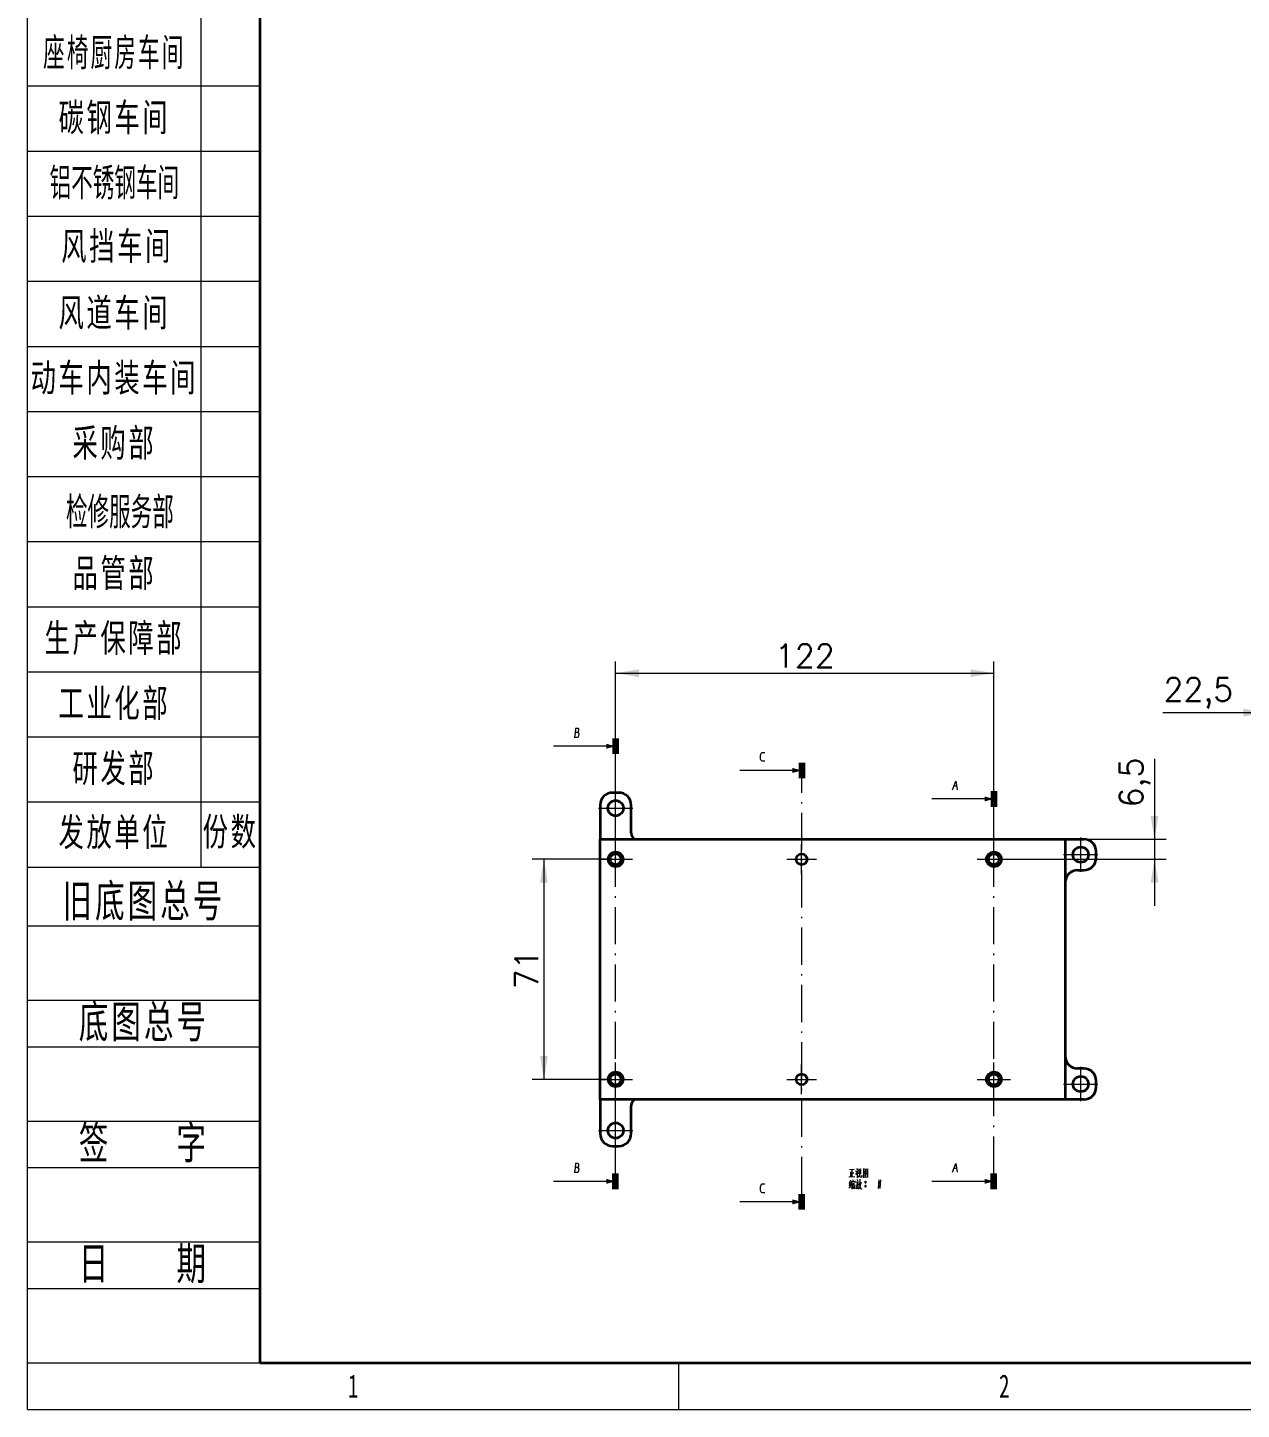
# Model space of a CAD drawing. Header units: millimetres. Extents: x -631 to 3210, y -446 to 2288.
# Drawn here: x -630 to -238.5, y 1396.5 to 1842.3 of the extents above; entities that cross this region are included whole.
import ezdxf
from ezdxf.enums import TextEntityAlignment as Align

# ---------------------------------------------------------------- set-up
doc = ezdxf.new("R2010")
doc.units = ezdxf.units.MM
doc.linetypes.add('DASHDOT', pattern=[18.5, 12, -3, 0.5, -3])
doc.linetypes.add('点画线', pattern=[18, 12, -2, 2, -2])
doc.layers.get('0').update_dxf_attribs({"lineweight": 18})
for name, color, linetype, lineweight in [('中心线层', 1, '点画线', 18), ('尺寸线层', 3, 'Continuous', 18), ('文本层', 3, 'Continuous', 18), ('粗实线层', 7, 'Continuous', 35), ('细实线层', 7, 'Continuous', 18)]:
    doc.layers.add(name, color=color, linetype=linetype, lineweight=lineweight)
doc.styles.get("Standard").update_dxf_attribs({"font": 'txt.shx', "bigfont": 'gbcbig.shx'})
doc.styles.add('标准', font='', dxfattribs={"width": 0.667})
doc.styles.get('标准').set_extended_font_data('宋体')
doc.dimstyles.get("Standard").update_dxf_attribs({"dimscale": 3, "dimtxt": 0.18, "dimasz": 0.18, "dimexe": 0.18, "dimexo": 0.0625, "dimgap": 0.09, "dimtad": 0, "dimtih": 1, "dimtoh": 1, "dimdec": 4, "dimzin": 0, "dimdsep": 46, "dimtxsty": 'Standard', "dimcen": 0.09, "dimdle": 0.36, "dimadec": 0, "dimazin": 0, "dimtfac": 1, "dimtdec": 4, "dimtofl": 0, "dimtmove": 0, "dimatfit": 3, "dimfxl": 0, "dimtolj": 1, "dimtzin": 0, "dimarcsym": 0})

# ---------------------------------------------------------------- blocks, each defined once
blk = doc.blocks.new('*X2')
at = {"layer": '尺寸线层', "linetype": 'Continuous'}
for p, q in [((-191.37, 91.49), (-191.37, -90.21)), ((-185, -6.21), (-210, -6.21)), ((-185, -13.21), (-210, -13.21)), ((-185, -20.21), (-210, -20.21)), ((-185, -27.21), (-210, -27.21)), ((-185, -34.21), (-210, -34.21)), ((-185, -41.21), (-210, -41.21)), ((-185, -48.21), (-210, -48.21)), ((-185, -55.21), (-210, -55.21)), ((-185, -62.21), (-210, -62.21)), ((-185, -69.21), (-210, -69.21)), ((-185, -76.21), (-210, -76.21)), ((-185, -83.21), (-210, -83.21)), ((-185, -90.21), (-210, -90.21))]:
    blk.add_line(p, q, dxfattribs=at)
at = {"layer": '文本层'}
for p, q in [((-210, -96.5), (-185, -96.5)), ((-210, -104.5), (-185, -104.5)), ((-210, -109.5), (-185, -109.5)), ((-210, -117.5), (-185, -117.5)), ((-210, -122.5), (-185, -122.5)), ((-210, -130.5), (-185, -130.5)), ((-210, -135.5), (-185, -135.5)), ((-210, -143.5), (-185, -143.5))]:
    blk.add_line(p, q, dxfattribs=at)
at = {"layer": '粗实线层'}
for q in [(-185, 143.5), (205, -143.5)]:
    blk.add_line((-185, -143.5), q, dxfattribs=at)
at = {"layer": '细实线层'}
for p, q in [((-210, -148.5), (-210, 148.5)), ((-140, -148.5), (-140, -143.5)), ((-210, -148.5), (210, -148.5)), ((-210, -148.5), (-185, -148.5))]:
    blk.add_line(p, q, dxfattribs=at)
at = {"layer": '尺寸线层', "linetype": 'Continuous', "char_height": 3, "attachment_point": 5, "style": '标准'}
for s, insert, width, line_spacing_factor in [('\\T1.1;{\\W0.567;座椅厨房车间}', (-200.68, -2.71), 18.6315, 1.15057), ('\\T1.1;碳钢车间', (-200.68, -9.71), 18.6315, 1.15057), ('{\\W0.567;\\T1;铝不锈钢车间}', (-200.68, -16.71), 18.6315, 1.15057), ('\\T1.1;风挡车间', (-200.39, -23.55), 18.6315, 1.15057), ('\\T1.1;风道车间', (-200.68, -30.71), 18.6315, 1.15057), ('\\T1.1;动车内装车间', (-200.68, -37.71), 18.6315, 1.15057), ('\\T1.1;采购部', (-200.68, -44.71), 18.6315, 1.15057), ('\\W1;{\\W0.567;\\T1;检修服务部}', (-200.08, -52.1), 37.2629, 0.564286), ('\\T1.1;品管部', (-200.68, -58.71), 18.6315, 1.15057), ('\\T1.1;生产保障部', (-200.68, -65.71), 18.6315, 1.15057), ('\\T1.1;工业化部', (-200.68, -72.71), 18.6315, 1.15057), ('\\T1.1;研发部', (-200.68, -79.71), 18.6315, 1.15057), ('\\T1.1;发放单位', (-200.68, -86.58), 18.6315, 0.853342), ('\\T1.1;份数', (-188.18, -86.53), 6.3685, 1.15057)]:
    blk.add_mtext(s, dxfattribs=dict(at, insert=insert, width=width, line_spacing_factor=line_spacing_factor))
at = {"layer": '尺寸线层', "style": '标准'}
for tag, height, width, p in [('T1', 2.5, 0.667, (-175, 146)), ('T2', 2.5, 0.667, (-105, 146)), ('T3', 2.5, 0.667, (-35, 146)), ('T4', 2.5, 0.667, (35, 146)), ('T5', 2.5, 0.667, (105, 146)), ('T6', 2.5, 0.667, (175, 146)), ('R1', 2.5, 0.667, (207.5, 111.38)), ('SQE', 3.5, 0.667, (-188.18, 80.99)), ('试制车间', 3.5, 0.28375, (-188.18, 73.99)), ('涂装车间（装配）', 3.5, 0.147264, (-188.18, 66.99)), ('涂装车间（涂装）', 3.5, 0.147264, (-188.18, 59.99)), ('国际内装车间', 3.5, 0.189302, (-188.18, 52.99)), ('地铁复合车间', 3.5, 0.186278, (-188.18, 46.02)), ('屏蔽门车间', 3.5, 0.225254, (-188.18, 39.14)), ('R2', 2.5, 0.667, (207.5, 37.12)), ('电器车间', 3.5, 0.292284, (-188.18, 32.21)), ('玻璃钢车间', 3.5, 0.225603, (-188.18, 25.29)), ('城轨内装车间', 3.5, 0.186278, (-188.18, 18.29)), ('不锈钢箱体车间', 3.5, 0.15932, (-188.18, 11.29)), ('门系统总装车间', 3.5, 0.161527, (-188.18, 4.29)), ('座椅厨房车间', 3.5, 0.186516, (-188.18, -2.71)), ('碳钢车间', 3.5, 0.28375, (-188.18, -9.71)), ('铝不锈钢车间', 3.5, 0.186397, (-188.18, -16.71)), ('风挡车间', 3.5, 0.284026, (-188.18, -23.71)), ('风道车间', 3.5, 0.284026, (-188.18, -30.71)), ('动车内装车间', 3.5, 0.186397, (-188.18, -37.71)), ('R3', 2.5, 0.667, (207.5, -37.12)), ('采购部', 3.5, 0.378308, (-188.18, -44.71)), ('检修服务部', 3.5, 0.223014, (-188.18, -51.71)), ('品管部', 3.5, 0.389426, (-188.18, -58.71)), ('生产保障部', 3.5, 0.223356, (-188.18, -65.71)), ('工业化部', 3.5, 0.281557, (-188.18, -72.71)), ('研发部', 3.5, 0.3788, (-188.18, -79.71)), ('旧底图总号', 3, 0.667, (-197.5, -100.5)), ('R4', 2.5, 0.667, (207.5, -111.38)), ('底图总号', 3, 0.667, (-197.5, -113.5)), ('签字', 3, 0.667, (-197.5, -126.5)), ('日期', 3, 0.667, (-197.5, -139.5)), ('B1', 2.5, 0.667, (-175, -146)), ('B2', 2.5, 0.667, (-105, -146)), ('B3', 2.5, 0.667, (-35, -146)), ('B4', 2.5, 0.667, (35, -146)), ('B5', 2.5, 0.667, (105, -146)), ('B6', 2.5, 0.667, (175, -146))]:
    blk.add_attdef(tag, text='', height=height, dxfattribs=dict(at, width=width)).set_placement(p, align=Align.MIDDLE_CENTER)
at = {"layer": '尺寸线层', "style": '标准', "width": 0.667}
blk.add_attdef('图号', text='', height=5.33, rotation=180, dxfattribs=at).set_placement((-160, 138.5), align=Align.MIDDLE_CENTER)
at = {"layer": '文本层', "char_height": 3.5, "width": 25, "attachment_point": 5, "style": '标准'}
for s, insert in [('\\T1.1;旧底图总号', (-197.5, -94)), ('\\T1.1;底图总号', (-197.5, -107)), ('\\T1.1;签    字', (-197.5, -120)), ('\\T1.1;日    期', (-197.5, -133))]:
    blk.add_mtext(s, dxfattribs=dict(at, insert=insert))
blk = doc.blocks.new('*X93')
at = {"layer": '尺寸线层', "linetype": 'Continuous'}
for points in [[(-440.35, 1634.02), (-432.85, 1635.27), (-432.85, 1632.77)], [(-318.35, 1634.02), (-325.85, 1635.27), (-325.85, 1632.77)]]:
    blk.add_hatch(color=0, dxfattribs=at).paths.add_polyline_path(points, flags=0)
at = {"layer": '尺寸线层', "color": 0, "linetype": 'Continuous'}
for p, q in [((-440.35, 1575.85), (-440.35, 1637.77)), ((-318.35, 1575.85), (-318.35, 1637.77)), ((-440.35, 1634.02), (-318.35, 1634.02))]:
    blk.add_line(p, q, dxfattribs=at)
at = {"layer": '尺寸线层', "color": 0, "insert": (-379.35, 1639.64), "char_height": 7.5, "width": 36.4286, "attachment_point": 5}
blk.add_mtext('122', dxfattribs=at)
blk = doc.blocks.new('*X94')
at = {"layer": '尺寸线层', "linetype": 'Continuous'}
for points in [[(-463.47, 1573.97), (-462.22, 1566.47), (-464.72, 1566.47)], [(-463.47, 1502.97), (-462.22, 1510.47), (-464.72, 1510.47)]]:
    blk.add_hatch(color=0, dxfattribs=at).paths.add_polyline_path(points, flags=0)
at = {"layer": '尺寸线层', "color": 0, "linetype": 'Continuous'}
for p, q in [((-442.23, 1573.97), (-467.22, 1573.97)), ((-463.47, 1573.97), (-463.47, 1502.97)), ((-442.23, 1502.97), (-467.22, 1502.97))]:
    blk.add_line(p, q, dxfattribs=at)
at = {"layer": '尺寸线层', "color": 0, "insert": (-469.09, 1538.47), "char_height": 7.5, "width": 20, "attachment_point": 5, "rotation": 90}
blk.add_mtext('71', dxfattribs=at)
blk = doc.blocks.new('*X98')
at = {"layer": '尺寸线层', "linetype": 'Continuous'}
for points in [[(-266.55, 1580.47), (-265.3, 1587.97), (-267.8, 1587.97)], [(-266.55, 1573.97), (-265.3, 1566.47), (-267.8, 1566.47)]]:
    blk.add_hatch(color=0, dxfattribs=at).paths.add_polyline_path(points, flags=0)
at = {"layer": '尺寸线层', "color": 0, "linetype": 'Continuous'}
for p, q in [((-266.55, 1606.43), (-266.55, 1558.97)), ((-293.48, 1580.47), (-262.8, 1580.47)), ((-316.48, 1573.97), (-262.8, 1573.97))]:
    blk.add_line(p, q, dxfattribs=at)
at = {"layer": '尺寸线层', "color": 0, "insert": (-272.89, 1598.75), "char_height": 7.5, "width": 30.7143, "attachment_point": 5, "rotation": 90}
blk.add_mtext('6,5', dxfattribs=at)
blk = doc.blocks.new('*X103')
at = {"layer": '尺寸线层', "linetype": 'Continuous'}
for points in [[(-230.36, 1621.29), (-237.86, 1622.54), (-237.86, 1620.04)], [(-207.86, 1621.29), (-200.36, 1622.54), (-200.36, 1620.04)]]:
    blk.add_hatch(color=0, dxfattribs=at).paths.add_polyline_path(points, flags=0)
at = {"layer": '尺寸线层', "color": 0, "linetype": 'Continuous'}
for p, q in [((-230.36, 1582.35), (-230.36, 1625.04)), ((-207.86, 1579.1), (-207.86, 1625.04)), ((-263.81, 1621.29), (-192.86, 1621.29))]:
    blk.add_line(p, q, dxfattribs=at)
at = {"layer": '尺寸线层', "color": 0, "insert": (-252.39, 1627.63), "char_height": 7.5, "width": 45.7143, "attachment_point": 5}
blk.add_mtext('22,5', dxfattribs=at)

msp = doc.modelspace()

# ---------------------------------------------------------------- hatches: boundary and pattern name
at = {"lineweight": 13}
for points in [[(-443.35, 1609.652), (-440.35, 1610.456), (-443.35, 1611.26)], [(-383.331, 1601.839), (-380.331, 1602.643), (-383.331, 1603.447)], [(-321.35, 1592.644), (-318.35, 1593.448), (-321.35, 1594.252)], [(-443.35, 1469.268), (-440.35, 1470.072), (-443.35, 1470.876)], [(-321.35, 1469.268), (-318.35, 1470.072), (-321.35, 1470.876)], [(-383.331, 1462.636), (-380.331, 1463.44), (-383.331, 1464.244)]]:
    msp.add_hatch(color=7, dxfattribs=at).paths.add_polyline_path(points, flags=0)

# ---------------------------------------------------------------- linework, layer by layer
at = {"color": 7, "lineweight": 13}
for p, q in [((-440.35, 1610.456), (-460.35, 1610.456)), ((-380.331, 1602.643), (-400.331, 1602.643)), ((-318.35, 1593.448), (-338.35, 1593.448)), ((-440.35, 1470.072), (-460.35, 1470.072)), ((-318.35, 1470.072), (-338.35, 1470.072)), ((-380.331, 1463.44), (-400.331, 1463.44))]:
    msp.add_line(p, q, dxfattribs=at)
at = {"color": 7, "lineweight": 100, "ltscale": 0.125}
for p, q in [((-440.35, 1612.956), (-440.35, 1607.956)), ((-380.331, 1605.143), (-380.331, 1600.143)), ((-318.35, 1595.948), (-318.35, 1590.948)), ((-440.35, 1467.572), (-440.35, 1472.572)), ((-318.35, 1467.572), (-318.35, 1472.572)), ((-380.331, 1460.94), (-380.331, 1465.94))]:
    msp.add_line(p, q, dxfattribs=at)
at = {"color": 7, "linetype": 'DASHDOT', "lineweight": 13}
for p, q in [((-440.35, 1472.572), (-440.35, 1607.956)), ((-380.331, 1465.94), (-380.331, 1600.143)), ((-318.35, 1472.572), (-318.35, 1590.948))]:
    msp.add_line(p, q, dxfattribs=at)
at = {"color": 7, "lineweight": 35, "ltscale": 0.05}
for p, q in [((-439.35, 1595.472), (-441.35, 1595.472)), ((-439.35, 1595.472), (-441.35, 1595.472)), ((-285.35, 1574.472), (-285.35, 1576.472)), ((-285.35, 1574.472), (-285.35, 1576.472)), ((-291.35, 1570.472), (-289.35, 1570.472)), ((-291.35, 1570.472), (-289.35, 1570.472)), ((-289.35, 1506.472), (-291.35, 1506.472)), ((-289.35, 1506.472), (-291.35, 1506.472)), ((-285.35, 1500.472), (-285.35, 1502.472)), ((-285.35, 1500.472), (-285.35, 1502.472)), ((-441.35, 1481.472), (-439.35, 1481.472)), ((-441.35, 1481.472), (-439.35, 1481.472))]:
    msp.add_line(p, q, dxfattribs=at)
at = {"color": 7, "lineweight": 35, "ltscale": 0.275}
for p, q in [((-445.35, 1591.472), (-445.35, 1580.472)), ((-445.35, 1591.472), (-445.35, 1580.472)), ((-445.35, 1496.472), (-445.35, 1485.472)), ((-445.35, 1496.472), (-445.35, 1485.472))]:
    msp.add_line(p, q, dxfattribs=at)
at = {"color": 7, "lineweight": 35, "ltscale": 0.225}
for p, q in [((-435.35, 1582.472), (-435.35, 1591.472)), ((-435.35, 1582.472), (-435.35, 1591.472)), ((-435.35, 1485.472), (-435.35, 1494.472)), ((-435.35, 1485.472), (-435.35, 1494.472))]:
    msp.add_line(p, q, dxfattribs=at)
at = {"color": 7, "lineweight": 35}
for p, q in [((-445.35, 1496.472), (-445.35, 1580.472)), ((-445.35, 1580.472), (-295.35, 1580.472)), ((-445.35, 1496.472), (-445.35, 1580.472)), ((-445.35, 1580.472), (-295.35, 1580.472)), ((-295.35, 1580.472), (-295.35, 1496.472)), ((-295.35, 1580.472), (-295.35, 1496.472)), ((-295.35, 1496.472), (-445.35, 1496.472)), ((-295.35, 1496.472), (-445.35, 1496.472))]:
    msp.add_line(p, q, dxfattribs=at)
at = {"color": 7, "lineweight": 35, "ltscale": 0.15}
for p, q in [((-295.35, 1580.472), (-289.35, 1580.472)), ((-295.35, 1580.472), (-289.35, 1580.472)), ((-289.35, 1496.472), (-295.35, 1496.472)), ((-289.35, 1496.472), (-295.35, 1496.472))]:
    msp.add_line(p, q, dxfattribs=at)
at = {"color": 7, "lineweight": 13}
for points in [[(-453.684, 1613.431), (-452.599, 1613.431), (-452.354, 1613.606), (-452.249, 1613.781), (-452.144, 1614.411), (-452.284, 1614.726), (-452.634, 1614.936), (-452.459, 1615.076), (-452.214, 1615.391), (-452.214, 1615.811), (-452.354, 1616.126), (-452.529, 1616.231), (-453.299, 1616.231), (-453.439, 1614.831), (-453.579, 1613.431)], [(-452.634, 1614.936), (-453.439, 1614.936)], [(-392.229, 1605.618), (-392.999, 1605.618), (-393.314, 1605.723), (-393.419, 1605.828), (-393.559, 1606.038), (-393.664, 1606.423), (-393.629, 1607.543), (-393.454, 1608.068), (-393.279, 1608.313), (-393.069, 1608.418), (-392.194, 1608.418)], [(-331.684, 1596.423), (-331.159, 1597.823), (-330.634, 1599.223), (-330.424, 1597.823), (-330.214, 1596.423)], [(-331.194, 1597.718), (-330.424, 1597.718)], [(-453.684, 1473.047), (-452.599, 1473.047), (-452.354, 1473.222), (-452.249, 1473.397), (-452.144, 1474.027), (-452.284, 1474.342), (-452.634, 1474.552), (-452.459, 1474.692), (-452.214, 1475.007), (-452.214, 1475.427), (-452.354, 1475.742), (-452.529, 1475.847), (-453.299, 1475.847), (-453.439, 1474.447), (-453.579, 1473.047)], [(-331.684, 1473.047), (-331.159, 1474.447), (-330.634, 1475.847), (-330.424, 1474.447), (-330.214, 1473.047)], [(-452.634, 1474.552), (-453.439, 1474.552)], [(-365.175, 1471.497), (-363.215, 1471.602)], [(-364.895, 1473.912), (-363.39, 1473.982)], [(-364.615, 1473.107), (-364.615, 1471.532)], [(-364.125, 1473.912), (-364.125, 1472.757), (-364.125, 1471.567)], [(-364.125, 1472.792), (-363.495, 1472.862)], [(-362.305, 1473.527), (-362.48, 1473.037), (-362.97, 1472.302)], [(-362.935, 1473.317), (-362.375, 1473.387)], [(-362.655, 1474.192), (-362.375, 1473.772)], [(-362.48, 1473.037), (-362.48, 1471.252)], [(-362.48, 1472.862), (-362.165, 1472.547)], [(-362.375, 1471.252), (-362.095, 1471.532)], [(-362.095, 1471.532), (-361.85, 1471.882)], [(-361.885, 1474.157), (-361.885, 1472.477)], [(-361.22, 1473.982), (-361.885, 1473.912)], [(-361.675, 1472.512), (-361.85, 1471.882)], [(-361.57, 1473.562), (-361.675, 1472.512)], [(-361.535, 1471.532), (-361.535, 1472.617)], [(-361.395, 1471.427), (-361.535, 1471.532)], [(-360.975, 1471.427), (-361.395, 1471.427)], [(-361.29, 1472.407), (-361.22, 1474.087)], [(-360.975, 1472.057), (-360.975, 1471.427)], [(-360.45, 1474.192), (-360.45, 1472.722), (-360.45, 1471.217)], [(-360.45, 1474.157), (-360.45, 1472.757), (-360.45, 1471.357)], [(-358.98, 1474.017), (-360.45, 1473.877)], [(-360.45, 1471.462), (-359.085, 1471.567)], [(-360.38, 1472.267), (-359.89, 1472.687)], [(-359.68, 1473.737), (-360.24, 1472.932)], [(-359.925, 1473.177), (-359.225, 1472.442)], [(-359.925, 1472.092), (-359.575, 1471.707)], [(-359.89, 1473.387), (-359.435, 1473.457)], [(-359.89, 1472.687), (-359.68, 1472.967)], [(-359.82, 1472.477), (-359.575, 1472.197)], [(-359.68, 1472.967), (-359.33, 1473.597)], [(-359.225, 1472.442), (-359.05, 1472.477)], [(-359.015, 1471.287), (-359.015, 1471.392), (-359.085, 1471.567)], [(-359.015, 1471.392), (-359.015, 1472.757), (-358.98, 1474.157)], [(-331.194, 1474.342), (-330.424, 1474.342)], [(-392.229, 1466.415), (-392.999, 1466.415), (-393.314, 1466.52), (-393.419, 1466.625), (-393.559, 1466.835), (-393.664, 1467.22), (-393.629, 1468.34), (-393.454, 1468.865), (-393.279, 1469.11), (-393.069, 1469.215), (-392.194, 1469.215)], [(-365.14, 1467.997), (-364.44, 1468.382)], [(-364.685, 1469.432), (-365.105, 1469.292)], [(-364.615, 1470.447), (-365.07, 1469.362)], [(-365.035, 1468.662), (-364.51, 1468.837)], [(-364.545, 1469.677), (-365, 1468.662)], [(-364.23, 1469.152), (-364.545, 1468.662)], [(-364.3, 1470.132), (-364.405, 1469.572)], [(-364.3, 1469.992), (-363.25, 1470.132)], [(-364.055, 1469.712), (-364.23, 1469.152)], [(-364.195, 1469.222), (-364.195, 1467.507)], [(-363.985, 1469.432), (-363.285, 1469.537)], [(-363.915, 1470.622), (-363.74, 1470.237)], [(-363.915, 1469.012), (-363.88, 1467.612)], [(-363.915, 1468.907), (-363.39, 1468.977)], [(-363.88, 1468.347), (-363.495, 1468.417)], [(-363.425, 1467.857), (-363.845, 1467.787)], [(-363.67, 1469.467), (-363.74, 1468.907)], [(-363.355, 1469.082), (-363.425, 1467.682)], [(-363.215, 1470.237), (-363.355, 1469.782)], [(-362.445, 1469.852), (-362.55, 1468.942), (-362.655, 1468.522), (-362.97, 1467.647)], [(-362.935, 1469.782), (-361.885, 1469.922)], [(-362.13, 1469.362), (-362.235, 1468.522), (-362.375, 1467.682), (-362.585, 1467.962)], [(-362.515, 1469.187), (-362.13, 1469.257)], [(-362.445, 1470.692), (-362.34, 1470.132)], [(-361.745, 1468.102), (-362.13, 1467.577)], [(-361.745, 1469.362), (-361.92, 1468.802)], [(-361.815, 1469.117), (-361.255, 1467.682)], [(-361.605, 1469.992), (-361.745, 1469.362)], [(-361.465, 1468.732), (-361.745, 1468.102)], [(-361.675, 1469.607), (-360.975, 1469.747)], [(-361.535, 1470.727), (-361.605, 1469.992)], [(-361.255, 1469.677), (-361.465, 1468.732)], [(-361.255, 1467.682), (-360.94, 1467.682)], [(-359.925, 1469.817), (-359.54, 1469.817)], [(-359.925, 1468.557), (-359.54, 1468.557)], [(-359.89, 1469.922), (-359.575, 1469.922)], [(-359.89, 1469.677), (-359.575, 1469.677)], [(-359.89, 1468.662), (-359.575, 1468.662)], [(-359.89, 1468.417), (-359.575, 1468.417)], [(-355.48, 1470.552), (-355.585, 1469.152), (-355.69, 1467.752)], [(-355.48, 1469.817), (-355.095, 1469.817)], [(-355.48, 1468.557), (-355.095, 1468.557)], [(-355.445, 1469.922), (-355.13, 1469.922)], [(-355.445, 1469.677), (-355.13, 1469.677)], [(-355.445, 1468.662), (-355.13, 1468.662)], [(-355.445, 1468.417), (-355.13, 1468.417)], [(-354.885, 1470.552), (-354.99, 1469.152), (-355.095, 1467.752)]]:
    msp.add_lwpolyline(points, dxfattribs=at)
for points in [[(-359.82, 1469.607), (-359.645, 1469.607), (-359.54, 1469.712), (-359.54, 1469.887), (-359.645, 1469.992), (-359.82, 1469.992), (-359.925, 1469.887), (-359.925, 1469.712)], [(-359.82, 1468.347), (-359.645, 1468.347), (-359.54, 1468.452), (-359.54, 1468.627), (-359.645, 1468.732), (-359.82, 1468.732), (-359.925, 1468.627), (-359.925, 1468.452)], [(-355.375, 1469.607), (-355.2, 1469.607), (-355.095, 1469.712), (-355.095, 1469.887), (-355.2, 1469.992), (-355.375, 1469.992), (-355.48, 1469.887), (-355.48, 1469.712)], [(-355.375, 1468.347), (-355.2, 1468.347), (-355.095, 1468.452), (-355.095, 1468.627), (-355.2, 1468.732), (-355.375, 1468.732), (-355.48, 1468.627), (-355.48, 1468.452)]]:
    msp.add_lwpolyline(points, close=True, dxfattribs=at)
at = {"color": 7, "lineweight": 35}
for centre, radius in [((-440.35, 1590.472), 2.5), ((-440.35, 1590.472), 2.5), ((-440.35, 1573.972), 2.4), ((-440.35, 1573.972), 2.4), ((-440.35, 1573.972), 1.75), ((-440.35, 1573.972), 1.75), ((-380.35, 1573.972), 1.75), ((-380.35, 1573.972), 1.75), ((-318.35, 1573.972), 2.4), ((-318.35, 1573.972), 2.4), ((-318.35, 1573.972), 1.75), ((-318.35, 1573.972), 1.75), ((-290.35, 1575.472), 2.5), ((-290.35, 1575.472), 2.5), ((-440.35, 1502.972), 2.4), ((-440.35, 1502.972), 2.4), ((-440.35, 1502.972), 1.75), ((-440.35, 1502.972), 1.75), ((-380.35, 1502.972), 1.75), ((-380.35, 1502.972), 1.75), ((-318.35, 1502.972), 2.4), ((-318.35, 1502.972), 2.4), ((-318.35, 1502.972), 1.75), ((-318.35, 1502.972), 1.75), ((-290.35, 1501.472), 2.5), ((-290.35, 1501.472), 2.5), ((-440.35, 1486.472), 2.5), ((-440.35, 1486.472), 2.5)]:
    msp.add_circle(centre, radius, dxfattribs=at)
for centre, radius, start, end in [((-441.35, 1591.472), 4, 90, 180), ((-441.35, 1591.472), 4, 90, 180), ((-439.35, 1591.472), 4, 360, 90), ((-439.35, 1591.472), 4, 360, 90), ((-433.35, 1582.472), 2, 180.00001, 270), ((-433.35, 1582.472), 2, 180.00001, 270), ((-289.35, 1576.472), 4, 0, 90), ((-289.35, 1576.472), 4, 0, 90), ((-289.35, 1574.472), 4, 270, 360), ((-289.35, 1574.472), 4, 270, 360), ((-291.35, 1566.472), 4, 90, 179.84555), ((-291.35, 1566.472), 4, 90, 179.84555), ((-291.35, 1510.472), 4, 180.15448, 270), ((-291.35, 1510.472), 4, 180.15448, 270), ((-289.35, 1502.472), 4, 0, 90), ((-289.35, 1502.472), 4, 0, 90), ((-289.35, 1500.472), 4, 270, 360), ((-289.35, 1500.472), 4, 270, 360), ((-433.35, 1494.472), 2, 90, 180.00001), ((-433.35, 1494.472), 2, 90, 180.00001), ((-441.35, 1485.472), 4, 180.00001, 270), ((-441.35, 1485.472), 4, 180.00001, 270), ((-439.35, 1485.472), 4, 270, 360), ((-439.35, 1485.472), 4, 270, 360)]:
    msp.add_arc(centre, radius, start, end, dxfattribs=at)
at = {"layer": '中心线层'}
for p, q in [((-440.35, 1584.972), (-440.35, 1595.972)), ((-445.85, 1590.472), (-434.85, 1590.472)), ((-440.35, 1568.572), (-440.35, 1579.372)), ((-380.35, 1569.222), (-380.35, 1578.722)), ((-318.35, 1568.572), (-318.35, 1579.372)), ((-290.35, 1569.972), (-290.35, 1580.972)), ((-445.75, 1573.972), (-434.95, 1573.972)), ((-385.1, 1573.972), (-375.6, 1573.972)), ((-323.75, 1573.972), (-312.95, 1573.972)), ((-295.85, 1575.472), (-284.85, 1575.472)), ((-440.35, 1497.572), (-440.35, 1508.372)), ((-380.35, 1498.222), (-380.35, 1507.722)), ((-318.35, 1497.572), (-318.35, 1508.372)), ((-290.35, 1495.972), (-290.35, 1506.972)), ((-445.75, 1502.972), (-434.95, 1502.972)), ((-385.1, 1502.972), (-375.6, 1502.972)), ((-323.75, 1502.972), (-312.95, 1502.972)), ((-295.85, 1501.472), (-284.85, 1501.472)), ((-440.35, 1480.972), (-440.35, 1491.972)), ((-445.85, 1486.472), (-434.85, 1486.472))]:
    msp.add_line(p, q, dxfattribs=at)

# ---------------------------------------------------------------- block references
ref = msp.add_blockref('*X2', (0, 1842), dxfattribs=dict(xscale=3, yscale=3, zscale=3))
ref.add_attrib('B1', '1', dxfattribs={"layer": '尺寸线层', "height": 7.5, "style": '标准', "width": 0.667}).set_placement((-525, 1404), align=Align.MIDDLE_CENTER)
ref.add_attrib('B2', '2', dxfattribs={"layer": '尺寸线层', "height": 7.5, "style": '标准', "width": 0.667}).set_placement((-315, 1404), align=Align.MIDDLE_CENTER)

# ---------------------------------------------------------------- dimensions: what is measured, and where the dimension line sits
at = {"layer": '尺寸线层'}
dim = msp.add_linear_dim(base=(-318.35, 1634.017), p1=(-440.35, 1573.972), p2=(-318.35, 1573.972), dimstyle='Standard', override={"dimtxt": 2.5, "dimasz": 2.5, "dimexe": 1.25, "dimexo": 0.625, "dimgap": 0.625, "dimtad": 1, "dimtih": 0, "dimtoh": 0, "dimdec": 2, "dimzin": 8, "dimdsep": 44, "dimsah": 1, "dimdle": 5, "dimtdec": 2, "dimtofl": 1, "dimatfit": 0, "dimtfill": 1, "dimtzin": 8}, dxfattribs=at)
dim.commit()
dim.dimension.update_dxf_attribs({"geometry": '*X93', "text_midpoint": (-379.35, 1634.017)})
dim = msp.add_linear_dim(base=(-207.857, 1621.293), p1=(-230.357, 1580.472), p2=(-207.857, 1577.222), dimstyle='Standard', override={"dimtxt": 2.5, "dimasz": 2.5, "dimexe": 1.25, "dimexo": 0.625, "dimgap": 0.625, "dimtad": 1, "dimtih": 0, "dimtoh": 0, "dimdec": 2, "dimzin": 8, "dimdsep": 44, "dimsah": 1, "dimdle": 5, "dimtdec": 2, "dimtofl": 1, "dimatfit": 0, "dimtfill": 1, "dimtzin": 8}, dxfattribs=at)
dim.commit()
dim.dimension.update_dxf_attribs({"geometry": '*X103', "text_midpoint": (-252.386, 1621.293), "dimtype": 160})
dim = msp.add_linear_dim(base=(-266.551, 1573.972), p1=(-295.35, 1580.472), p2=(-318.35, 1573.972), angle=90, dimstyle='Standard', override={"dimtxt": 2.5, "dimasz": 2.5, "dimexe": 1.25, "dimexo": 0.625, "dimgap": 0.625, "dimtad": 1, "dimtih": 0, "dimtoh": 0, "dimdec": 2, "dimzin": 8, "dimdsep": 44, "dimsah": 1, "dimdle": 5, "dimtdec": 2, "dimtofl": 1, "dimatfit": 0, "dimtfill": 1, "dimtzin": 8}, dxfattribs=at)
dim.commit()
dim.dimension.update_dxf_attribs({"geometry": '*X98', "text_midpoint": (-266.551, 1598.751), "dimtype": 160})
dim = msp.add_linear_dim(base=(-463.469, 1502.972), p1=(-440.35, 1573.972), p2=(-440.35, 1502.972), angle=90, dimstyle='Standard', override={"dimtxt": 2.5, "dimasz": 2.5, "dimexe": 1.25, "dimexo": 0.625, "dimgap": 0.625, "dimtad": 1, "dimtih": 0, "dimtoh": 0, "dimdec": 2, "dimzin": 8, "dimdsep": 44, "dimsah": 1, "dimdle": 5, "dimtdec": 2, "dimtofl": 1, "dimatfit": 0, "dimtfill": 1, "dimtzin": 8}, dxfattribs=at)
dim.commit()
dim.dimension.update_dxf_attribs({"geometry": '*X94', "text_midpoint": (-463.469, 1538.472)})

doc.saveas('drawing.dxf')
